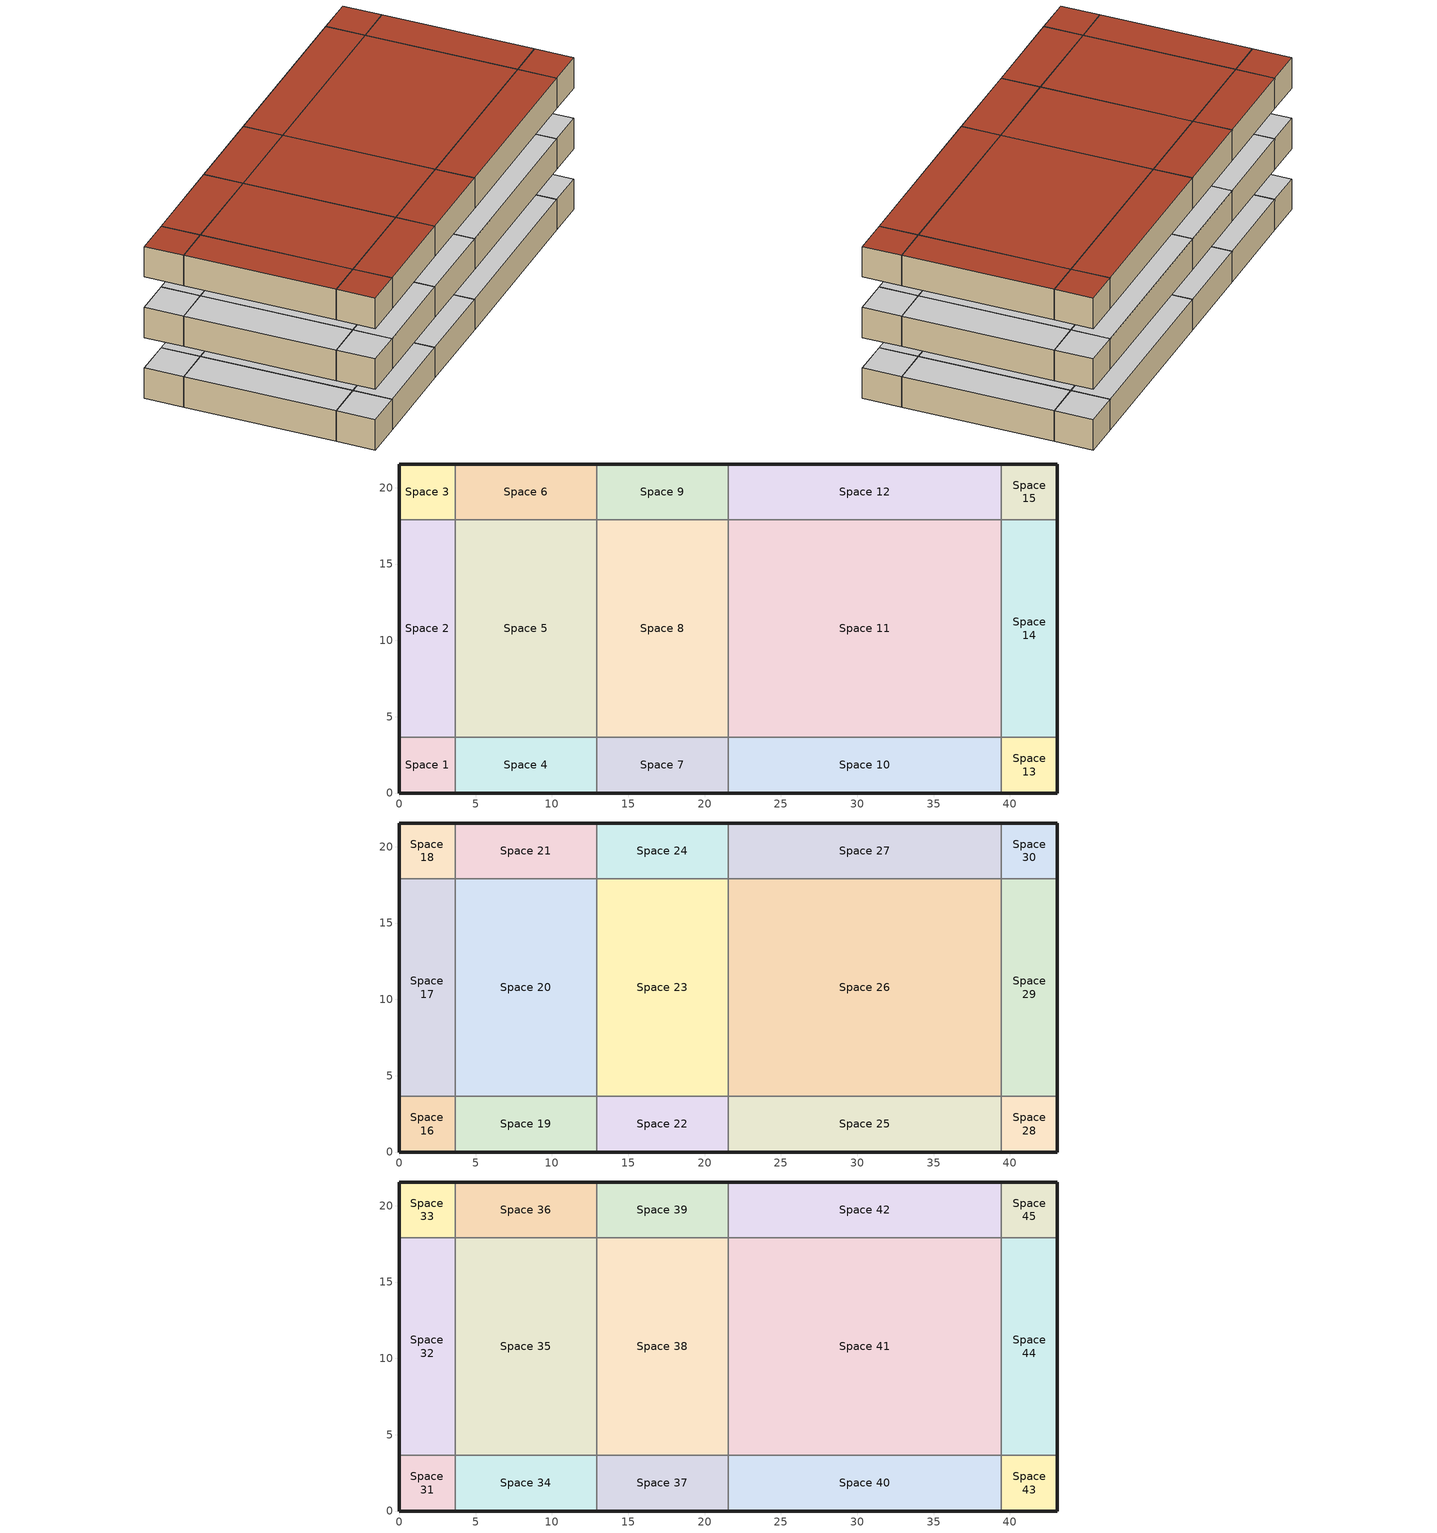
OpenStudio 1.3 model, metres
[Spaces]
Space 1
 floor ground: 0,0 0,3.66 3.66,3.66 3.66,0 z0
 wall outside: 0,3.66 0,0 3.66,0 z0:3.05
 wall to Space 2: 3.66,3.66 0,3.66 z0:3.05
 wall to Space 4: 3.66,0 3.66,3.66 z0:3.05
 ceiling adiabatic (ASHRAE 189.1-2009 ExtRoof IEAD ClimateZone 2-5): 3.66,0 3.66,3.66 0,3.66 0,0 z3.05
Space 2
 floor ground: 0,3.66 0,17.9 3.66,17.9 3.66,3.66 z0
 wall outside: 0,17.9 0,3.66 z0:3.05
 wall to Space 3: 3.66,17.9 0,17.9 z0:3.05
 wall to Space 5: 3.66,3.66 3.66,17.9 z0:3.05
 ceiling adiabatic (ASHRAE 189.1-2009 ExtRoof IEAD ClimateZone 2-5): 3.66,3.66 3.66,17.9 0,17.9 0,3.66 z3.05
Space 3
 floor ground: 0,17.9 0,21.55 3.66,21.55 3.66,17.9 z0
 wall outside: 3.66,21.55 0,21.55 0,17.9 z0:3.05
 wall to Space 6: 3.66,17.9 3.66,21.55 z0:3.05
 ceiling adiabatic (ASHRAE 189.1-2009 ExtRoof IEAD ClimateZone 2-5): 3.66,17.9 3.66,21.55 0,21.55 0,17.9 z3.05
Space 4
 floor ground: 3.66,0 3.66,3.66 12.93,3.66 12.93,0 z0
 wall outside: 3.66,0 12.93,0 z0:3.05
 wall to Space 5: 12.93,3.66 3.66,3.66 z0:3.05
 wall to Space 7: 12.93,0 12.93,3.66 z0:3.05
 ceiling adiabatic (ASHRAE 189.1-2009 ExtRoof IEAD ClimateZone 2-5): 12.93,0 12.93,3.66 3.66,3.66 3.66,0 z3.05
Space 5
 floor ground: 3.66,3.66 3.66,17.9 12.93,17.9 12.93,3.66 z0
 wall to Space 6: 12.93,17.9 3.66,17.9 z0:3.05
 wall to Space 8: 12.93,3.66 12.93,17.9 z0:3.05
 ceiling adiabatic (ASHRAE 189.1-2009 ExtRoof IEAD ClimateZone 2-5): 12.93,3.66 12.93,17.9 3.66,17.9 3.66,3.66 z3.05
Space 6
 floor ground: 3.66,17.9 3.66,21.55 12.93,21.55 12.93,17.9 z0
 wall outside: 12.93,21.55 3.66,21.55 z0:3.05
 wall to Space 9: 12.93,17.9 12.93,21.55 z0:3.05
 ceiling adiabatic (ASHRAE 189.1-2009 ExtRoof IEAD ClimateZone 2-5): 12.93,17.9 12.93,21.55 3.66,21.55 3.66,17.9 z3.05
Space 7
 floor ground: 12.93,0 12.93,3.66 21.55,3.66 21.55,0 z0
 wall outside: 12.93,0 21.55,0 z0:3.05
 wall to Space 8: 21.55,3.66 12.93,3.66 z0:3.05
 wall to Space 10: 21.55,0 21.55,3.66 z0:3.05
 ceiling adiabatic (ASHRAE 189.1-2009 ExtRoof IEAD ClimateZone 2-5): 21.55,0 21.55,3.66 12.93,3.66 12.93,0 z3.05
Space 8
 floor ground: 12.93,3.66 12.93,17.9 21.55,17.9 21.55,3.66 z0
 wall to Space 9: 21.55,17.9 12.93,17.9 z0:3.05
 wall to Space 11: 21.55,3.66 21.55,17.9 z0:3.05
 ceiling adiabatic (ASHRAE 189.1-2009 ExtRoof IEAD ClimateZone 2-5): 21.55,3.66 21.55,17.9 12.93,17.9 12.93,3.66 z3.05
Space 9
 floor ground: 12.93,17.9 12.93,21.55 21.55,21.55 21.55,17.9 z0
 wall outside: 21.55,21.55 12.93,21.55 z0:3.05
 wall to Space 12: 21.55,17.9 21.55,21.55 z0:3.05
 ceiling adiabatic (ASHRAE 189.1-2009 ExtRoof IEAD ClimateZone 2-5): 21.55,17.9 21.55,21.55 12.93,21.55 12.93,17.9 z3.05
Space 10
 floor ground: 21.55,0 21.55,3.66 39.45,3.66 39.45,0 z0
 wall outside: 21.55,0 39.45,0 z0:3.05
 wall to Space 11: 39.45,3.66 21.55,3.66 z0:3.05
 wall to Space 13: 39.45,0 39.45,3.66 z0:3.05
 ceiling adiabatic (ASHRAE 189.1-2009 ExtRoof IEAD ClimateZone 2-5): 39.45,0 39.45,3.66 21.55,3.66 21.55,0 z3.05
Space 11
 floor ground: 21.55,3.66 21.55,17.9 39.45,17.9 39.45,3.66 z0
 wall to Space 12: 39.45,17.9 21.55,17.9 z0:3.05
 wall to Space 14: 39.45,3.66 39.45,17.9 z0:3.05
 ceiling adiabatic (ASHRAE 189.1-2009 ExtRoof IEAD ClimateZone 2-5): 39.45,3.66 39.45,17.9 21.55,17.9 21.55,3.66 z3.05
Space 12
 floor ground: 21.55,17.9 21.55,21.55 39.45,21.55 39.45,17.9 z0
 wall outside: 39.45,21.55 21.55,21.55 z0:3.05
 wall to Space 15: 39.45,17.9 39.45,21.55 z0:3.05
 ceiling adiabatic (ASHRAE 189.1-2009 ExtRoof IEAD ClimateZone 2-5): 39.45,17.9 39.45,21.55 21.55,21.55 21.55,17.9 z3.05
Space 13
 floor ground: 39.45,0 39.45,3.66 43.11,3.66 43.11,0 z0
 wall outside: 39.45,0 43.11,0 43.11,3.66 z0:3.05
 wall to Space 14: 43.11,3.66 39.45,3.66 z0:3.05
 ceiling adiabatic (ASHRAE 189.1-2009 ExtRoof IEAD ClimateZone 2-5): 43.11,0 43.11,3.66 39.45,3.66 39.45,0 z3.05
Space 14
 floor ground: 39.45,3.66 39.45,17.9 43.11,17.9 43.11,3.66 z0
 wall outside: 43.11,3.66 43.11,17.9 z0:3.05
 wall to Space 15: 43.11,17.9 39.45,17.9 z0:3.05
 ceiling adiabatic (ASHRAE 189.1-2009 ExtRoof IEAD ClimateZone 2-5): 43.11,3.66 43.11,17.9 39.45,17.9 39.45,3.66 z3.05
Space 15
 floor ground: 39.45,17.9 39.45,21.55 43.11,21.55 43.11,17.9 z0
 wall outside: 43.11,17.9 43.11,21.55 39.45,21.55 z0:3.05
 ceiling adiabatic (ASHRAE 189.1-2009 ExtRoof IEAD ClimateZone 2-5): 43.11,17.9 43.11,21.55 39.45,21.55 39.45,17.9 z3.05
Space 16
 floor adiabatic (ExtSlabCarpet 4in ClimateZone 1-8): 0,0 0,3.66 3.66,3.66 3.66,0 z6.1
 wall outside: 0,3.66 0,0 3.66,0 z6.1:9.14
 wall to Space 17: 3.66,3.66 0,3.66 z6.1:9.14
 wall to Space 19: 3.66,0 3.66,3.66 z6.1:9.14
 ceiling adiabatic (ASHRAE 189.1-2009 ExtRoof IEAD ClimateZone 2-5): 3.66,0 3.66,3.66 0,3.66 0,0 z9.14
Space 17
 floor adiabatic (ExtSlabCarpet 4in ClimateZone 1-8): 0,3.66 0,17.9 3.66,17.9 3.66,3.66 z6.1
 wall outside: 0,17.9 0,3.66 z6.1:9.14
 wall to Space 18: 3.66,17.9 0,17.9 z6.1:9.14
 wall to Space 20: 3.66,3.66 3.66,17.9 z6.1:9.14
 ceiling adiabatic (ASHRAE 189.1-2009 ExtRoof IEAD ClimateZone 2-5): 3.66,3.66 3.66,17.9 0,17.9 0,3.66 z9.14
Space 18
 floor adiabatic (ExtSlabCarpet 4in ClimateZone 1-8): 0,17.9 0,21.55 3.66,21.55 3.66,17.9 z6.1
 wall outside: 3.66,21.55 0,21.55 0,17.9 z6.1:9.14
 wall to Space 21: 3.66,17.9 3.66,21.55 z6.1:9.14
 ceiling adiabatic (ASHRAE 189.1-2009 ExtRoof IEAD ClimateZone 2-5): 3.66,17.9 3.66,21.55 0,21.55 0,17.9 z9.14
Space 19
 floor adiabatic (ExtSlabCarpet 4in ClimateZone 1-8): 3.66,0 3.66,3.66 12.93,3.66 12.93,0 z6.1
 wall outside: 3.66,0 12.93,0 z6.1:9.14
 wall to Space 20: 12.93,3.66 3.66,3.66 z6.1:9.14
 wall to Space 22: 12.93,0 12.93,3.66 z6.1:9.14
 ceiling adiabatic (ASHRAE 189.1-2009 ExtRoof IEAD ClimateZone 2-5): 12.93,0 12.93,3.66 3.66,3.66 3.66,0 z9.14
Space 20
 floor adiabatic (ExtSlabCarpet 4in ClimateZone 1-8): 3.66,3.66 3.66,17.9 12.93,17.9 12.93,3.66 z6.1
 wall to Space 21: 12.93,17.9 3.66,17.9 z6.1:9.14
 wall to Space 23: 12.93,3.66 12.93,17.9 z6.1:9.14
 ceiling adiabatic (ASHRAE 189.1-2009 ExtRoof IEAD ClimateZone 2-5): 12.93,3.66 12.93,17.9 3.66,17.9 3.66,3.66 z9.14
Space 21
 floor adiabatic (ExtSlabCarpet 4in ClimateZone 1-8): 3.66,17.9 3.66,21.55 12.93,21.55 12.93,17.9 z6.1
 wall outside: 12.93,21.55 3.66,21.55 z6.1:9.14
 wall to Space 24: 12.93,17.9 12.93,21.55 z6.1:9.14
 ceiling adiabatic (ASHRAE 189.1-2009 ExtRoof IEAD ClimateZone 2-5): 12.93,17.9 12.93,21.55 3.66,21.55 3.66,17.9 z9.14
Space 22
 floor adiabatic (ExtSlabCarpet 4in ClimateZone 1-8): 12.93,0 12.93,3.66 21.55,3.66 21.55,0 z6.1
 wall outside: 12.93,0 21.55,0 z6.1:9.14
 wall to Space 23: 21.55,3.66 12.93,3.66 z6.1:9.14
 wall to Space 25: 21.55,0 21.55,3.66 z6.1:9.14
 ceiling adiabatic (ASHRAE 189.1-2009 ExtRoof IEAD ClimateZone 2-5): 21.55,0 21.55,3.66 12.93,3.66 12.93,0 z9.14
Space 23
 floor adiabatic (ExtSlabCarpet 4in ClimateZone 1-8): 12.93,3.66 12.93,17.9 21.55,17.9 21.55,3.66 z6.1
 wall to Space 24: 21.55,17.9 12.93,17.9 z6.1:9.14
 wall to Space 26: 21.55,3.66 21.55,17.9 z6.1:9.14
 ceiling adiabatic (ASHRAE 189.1-2009 ExtRoof IEAD ClimateZone 2-5): 21.55,3.66 21.55,17.9 12.93,17.9 12.93,3.66 z9.14
Space 24
 floor adiabatic (ExtSlabCarpet 4in ClimateZone 1-8): 12.93,17.9 12.93,21.55 21.55,21.55 21.55,17.9 z6.1
 wall outside: 21.55,21.55 12.93,21.55 z6.1:9.14
 wall to Space 27: 21.55,17.9 21.55,21.55 z6.1:9.14
 ceiling adiabatic (ASHRAE 189.1-2009 ExtRoof IEAD ClimateZone 2-5): 21.55,17.9 21.55,21.55 12.93,21.55 12.93,17.9 z9.14
Space 25
 floor adiabatic (ExtSlabCarpet 4in ClimateZone 1-8): 21.55,0 21.55,3.66 39.45,3.66 39.45,0 z6.1
 wall outside: 21.55,0 39.45,0 z6.1:9.14
 wall to Space 26: 39.45,3.66 21.55,3.66 z6.1:9.14
 wall to Space 28: 39.45,0 39.45,3.66 z6.1:9.14
 ceiling adiabatic (ASHRAE 189.1-2009 ExtRoof IEAD ClimateZone 2-5): 39.45,0 39.45,3.66 21.55,3.66 21.55,0 z9.14
Space 26
 floor adiabatic (ExtSlabCarpet 4in ClimateZone 1-8): 21.55,3.66 21.55,17.9 39.45,17.9 39.45,3.66 z6.1
 wall to Space 27: 39.45,17.9 21.55,17.9 z6.1:9.14
 wall to Space 29: 39.45,3.66 39.45,17.9 z6.1:9.14
 ceiling adiabatic (ASHRAE 189.1-2009 ExtRoof IEAD ClimateZone 2-5): 39.45,3.66 39.45,17.9 21.55,17.9 21.55,3.66 z9.14
Space 27
 floor adiabatic (ExtSlabCarpet 4in ClimateZone 1-8): 21.55,17.9 21.55,21.55 39.45,21.55 39.45,17.9 z6.1
 wall outside: 39.45,21.55 21.55,21.55 z6.1:9.14
 wall to Space 30: 39.45,17.9 39.45,21.55 z6.1:9.14
 ceiling adiabatic (ASHRAE 189.1-2009 ExtRoof IEAD ClimateZone 2-5): 39.45,17.9 39.45,21.55 21.55,21.55 21.55,17.9 z9.14
Space 28
 floor adiabatic (ExtSlabCarpet 4in ClimateZone 1-8): 39.45,0 39.45,3.66 43.11,3.66 43.11,0 z6.1
 wall outside: 39.45,0 43.11,0 43.11,3.66 z6.1:9.14
 wall to Space 29: 43.11,3.66 39.45,3.66 z6.1:9.14
 ceiling adiabatic (ASHRAE 189.1-2009 ExtRoof IEAD ClimateZone 2-5): 43.11,0 43.11,3.66 39.45,3.66 39.45,0 z9.14
Space 29
 floor adiabatic (ExtSlabCarpet 4in ClimateZone 1-8): 39.45,3.66 39.45,17.9 43.11,17.9 43.11,3.66 z6.1
 wall outside: 43.11,3.66 43.11,17.9 z6.1:9.14
 wall to Space 30: 43.11,17.9 39.45,17.9 z6.1:9.14
 ceiling adiabatic (ASHRAE 189.1-2009 ExtRoof IEAD ClimateZone 2-5): 43.11,3.66 43.11,17.9 39.45,17.9 39.45,3.66 z9.14
Space 30
 floor adiabatic (ExtSlabCarpet 4in ClimateZone 1-8): 39.45,17.9 39.45,21.55 43.11,21.55 43.11,17.9 z6.1
 wall outside: 43.11,17.9 43.11,21.55 39.45,21.55 z6.1:9.14
 ceiling adiabatic (ASHRAE 189.1-2009 ExtRoof IEAD ClimateZone 2-5): 43.11,17.9 43.11,21.55 39.45,21.55 39.45,17.9 z9.14
Space 31
 floor adiabatic (ExtSlabCarpet 4in ClimateZone 1-8): 0,0 0,3.66 3.66,3.66 3.66,0 z12.19
 wall outside: 0,3.66 0,0 3.66,0 z12.19:15.24
 wall to Space 32: 3.66,3.66 0,3.66 z12.19:15.24
 wall to Space 34: 3.66,0 3.66,3.66 z12.19:15.24
 roof outside: 3.66,0 3.66,3.66 0,3.66 0,0 z15.24
Space 32
 floor adiabatic (ExtSlabCarpet 4in ClimateZone 1-8): 0,3.66 0,17.9 3.66,17.9 3.66,3.66 z12.19
 wall outside: 0,17.9 0,3.66 z12.19:15.24
 wall to Space 33: 3.66,17.9 0,17.9 z12.19:15.24
 wall to Space 35: 3.66,3.66 3.66,17.9 z12.19:15.24
 roof outside: 3.66,3.66 3.66,17.9 0,17.9 0,3.66 z15.24
Space 33
 floor adiabatic (ExtSlabCarpet 4in ClimateZone 1-8): 0,17.9 0,21.55 3.66,21.55 3.66,17.9 z12.19
 wall outside: 3.66,21.55 0,21.55 0,17.9 z12.19:15.24
 wall to Space 36: 3.66,17.9 3.66,21.55 z12.19:15.24
 roof outside: 3.66,17.9 3.66,21.55 0,21.55 0,17.9 z15.24
Space 34
 floor adiabatic (ExtSlabCarpet 4in ClimateZone 1-8): 3.66,0 3.66,3.66 12.93,3.66 12.93,0 z12.19
 wall outside: 3.66,0 12.93,0 z12.19:15.24
 wall to Space 35: 12.93,3.66 3.66,3.66 z12.19:15.24
 wall to Space 37: 12.93,0 12.93,3.66 z12.19:15.24
 roof outside: 12.93,0 12.93,3.66 3.66,3.66 3.66,0 z15.24
Space 35
 floor adiabatic (ExtSlabCarpet 4in ClimateZone 1-8): 3.66,3.66 3.66,17.9 12.93,17.9 12.93,3.66 z12.19
 wall to Space 36: 12.93,17.9 3.66,17.9 z12.19:15.24
 wall to Space 38: 12.93,3.66 12.93,17.9 z12.19:15.24
 roof outside: 12.93,3.66 12.93,17.9 3.66,17.9 3.66,3.66 z15.24
Space 36
 floor adiabatic (ExtSlabCarpet 4in ClimateZone 1-8): 3.66,17.9 3.66,21.55 12.93,21.55 12.93,17.9 z12.19
 wall outside: 12.93,21.55 3.66,21.55 z12.19:15.24
 wall to Space 39: 12.93,17.9 12.93,21.55 z12.19:15.24
 roof outside: 12.93,17.9 12.93,21.55 3.66,21.55 3.66,17.9 z15.24
Space 37
 floor adiabatic (ExtSlabCarpet 4in ClimateZone 1-8): 12.93,0 12.93,3.66 21.55,3.66 21.55,0 z12.19
 wall outside: 12.93,0 21.55,0 z12.19:15.24
 wall to Space 38: 21.55,3.66 12.93,3.66 z12.19:15.24
 wall to Space 40: 21.55,0 21.55,3.66 z12.19:15.24
 roof outside: 21.55,0 21.55,3.66 12.93,3.66 12.93,0 z15.24
Space 38
 floor adiabatic (ExtSlabCarpet 4in ClimateZone 1-8): 12.93,3.66 12.93,17.9 21.55,17.9 21.55,3.66 z12.19
 wall to Space 39: 21.55,17.9 12.93,17.9 z12.19:15.24
 wall to Space 41: 21.55,3.66 21.55,17.9 z12.19:15.24
 roof outside: 21.55,3.66 21.55,17.9 12.93,17.9 12.93,3.66 z15.24
Space 39
 floor adiabatic (ExtSlabCarpet 4in ClimateZone 1-8): 12.93,17.9 12.93,21.55 21.55,21.55 21.55,17.9 z12.19
 wall outside: 21.55,21.55 12.93,21.55 z12.19:15.24
 wall to Space 42: 21.55,17.9 21.55,21.55 z12.19:15.24
 roof outside: 21.55,17.9 21.55,21.55 12.93,21.55 12.93,17.9 z15.24
Space 40
 floor adiabatic (ExtSlabCarpet 4in ClimateZone 1-8): 21.55,0 21.55,3.66 39.45,3.66 39.45,0 z12.19
 wall outside: 21.55,0 39.45,0 z12.19:15.24
 wall to Space 41: 39.45,3.66 21.55,3.66 z12.19:15.24
 wall to Space 43: 39.45,0 39.45,3.66 z12.19:15.24
 roof outside: 39.45,0 39.45,3.66 21.55,3.66 21.55,0 z15.24
Space 41
 floor adiabatic (ExtSlabCarpet 4in ClimateZone 1-8): 21.55,3.66 21.55,17.9 39.45,17.9 39.45,3.66 z12.19
 wall to Space 42: 39.45,17.9 21.55,17.9 z12.19:15.24
 wall to Space 44: 39.45,3.66 39.45,17.9 z12.19:15.24
 roof outside: 39.45,3.66 39.45,17.9 21.55,17.9 21.55,3.66 z15.24
Space 42
 floor adiabatic (ExtSlabCarpet 4in ClimateZone 1-8): 21.55,17.9 21.55,21.55 39.45,21.55 39.45,17.9 z12.19
 wall outside: 39.45,21.55 21.55,21.55 z12.19:15.24
 wall to Space 45: 39.45,17.9 39.45,21.55 z12.19:15.24
 roof outside: 39.45,17.9 39.45,21.55 21.55,21.55 21.55,17.9 z15.24
Space 43
 floor adiabatic (ExtSlabCarpet 4in ClimateZone 1-8): 39.45,0 39.45,3.66 43.11,3.66 43.11,0 z12.19
 wall outside: 39.45,0 43.11,0 43.11,3.66 z12.19:15.24
 wall to Space 44: 43.11,3.66 39.45,3.66 z12.19:15.24
 roof outside: 43.11,0 43.11,3.66 39.45,3.66 39.45,0 z15.24
Space 44
 floor adiabatic (ExtSlabCarpet 4in ClimateZone 1-8): 39.45,3.66 39.45,17.9 43.11,17.9 43.11,3.66 z12.19
 wall outside: 43.11,3.66 43.11,17.9 z12.19:15.24
 wall to Space 45: 43.11,17.9 39.45,17.9 z12.19:15.24
 roof outside: 43.11,3.66 43.11,17.9 39.45,17.9 39.45,3.66 z15.24
Space 45
 floor adiabatic (ExtSlabCarpet 4in ClimateZone 1-8): 39.45,17.9 39.45,21.55 43.11,21.55 43.11,17.9 z12.19
 wall outside: 43.11,17.9 43.11,21.55 39.45,21.55 z12.19:15.24
 roof outside: 43.11,17.9 43.11,21.55 39.45,21.55 39.45,17.9 z15.24
[Building]
Building 1: Space Type=189.1-2009 - Office - OpenOffice - CZ4-8; Default Construction Set=189.1-2009 - CZ5 - Office
[Construction]
ASHRAE 189.1-2009 ExtRoof IEAD ClimateZone 2-5: Roof Membrane, Roof Insulation [21], Metal Decking
ASHRAE 189.1-2009 ExtWall Mass ClimateZone 5: 1IN Stucco, 8IN Concrete HW, Wall Insulation [40], 1/2IN Gypsum
ASHRAE 189.1-2009 ExtWindow ClimateZone 4-5: Theoretical Glass [207]
ExtSlabCarpet 4in ClimateZone 1-8: MAT-CC05 4 HW CONCRETE, CP02 CARPET PAD
Exterior Door: F08 Metal surface, I01 25mm insulation board
Interior Ceiling: M11 100mm lightweight concrete, F05 Ceiling air space resistance, F16 Acoustic tile
Interior Door; Interior Partition: G05 25mm wood
Interior Floor: F16 Acoustic tile, F05 Ceiling air space resistance, M11 100mm lightweight concrete
Interior Wall: G01a 19mm gypsum board, F04 Wall air space resistance, G01a 19mm gypsum board
Interior Window: Clear 3mm
[Material] Thermal Absorptance=0.9
Name | Roughness | Thickness {m} | Conductivity {W/m-K} | Density {kg/m3} | Specific Heat {J/kg-K} | Solar Absorptance | Visible Absorptance
1/2IN Gypsum | Smooth | 0.0127 | 0.16 | 784.9 | 830 | 0.92 | 0.92
Roof Membrane | VeryRough | 0.0095 | 0.16 | 1121.29 | 1460 | 0.7 | 0.7
Metal Decking | MediumSmooth | 0.0015 | 45.006 | 7680 | 418.4 | 0.7 | 0.3
Roof Insulation [21] | MediumRough | 0.2105 | 0.049 | 265 | 836.8 | 0.7 | 0.7
1IN Stucco | Smooth | 0.0253 | 0.6918 | 1858 | 837 | 0.92 | 0.92
8IN Concrete HW | MediumRough | 0.2033 | 1.7296 | 2243 | 837 | 0.65 | 0.65
Wall Insulation [40] | MediumRough | 0.0794 | 0.0432 | 91 | 837 | 0.5 | 0.5
MAT-CC05 4 HW CONCRETE | Rough | 0.1016 | 1.311 | 2240 | 836.8 | 0.7 | 0.7
F08 Metal surface | Smooth | 0.0008 | 45.28 | 7824 | 500 | 0.7 | 0.7
I01 25mm insulation board | MediumRough | 0.0254 | 0.03 | 43 | 1210 | 0.7 | 0.7
M11 100mm lightweight concrete | MediumRough | 0.1016 | 0.53 | 1280 | 840 | 0.7 | 0.7
F16 Acoustic tile | MediumSmooth | 0.0191 | 0.06 | 368 | 590 | 0.7 | 0.7
G05 25mm wood | MediumSmooth | 0.0254 | 0.15 | 608 | 1630 | 0.7 | 0.7
G01a 19mm gypsum board | MediumSmooth | 0.019 | 0.16 | 800 | 1090 | 0.7 | 0.7
[Material:NoMass]
CP02 CARPET PAD: Roughness=Smooth; Thermal Resistance {m2-K/W}=0.1; Thermal Absorptance=0.9; Solar Absorptance=0.7; Visible Absorptance=0.8
[WindowMaterial:Glazing] Optical Data Type=SpectralAverage; Thickness {m}=0.003; Back Side Solar Reflectance at Normal Incidence=0; Back Side Visible Reflectance at Normal Incidence=0; Infrared Transmittance at Normal Incidence=0; Dirt Correction Factor for Solar and Visible Transmittance=1; Solar Diffusing=Yes
Name | Solar Transmittance at Normal Incidence | Front Side Solar Reflectance at Normal Incidence | Visible Transmittance at Normal Incidence | Front Side Visible Reflectance at Normal Incidence | Front Side Infrared Hemispherical Emissivity | Back Side Infrared Hemispherical Emissivity | Conductivity {W/m-K}
Theoretical Glass [207] | 0.3311 | 0.6189 | 0.44 | 0.51 | 0.9 | 0.9 | 0.0133
Clear 3mm | 0.837 | 0.075 | 0.898 | 0.081 | 0.84 | 0.84 | 0.9
[Material:AirGap]
Name | Thermal Resistance {m2-K/W}
F05 Ceiling air space resistance | 0.18
F04 Wall air space resistance | 0.15
[DefaultConstructionSet]
189.1-2009 - CZ5 - Office: Default Exterior Surface Constructions=Default Surface Constructions 13; Default Interior Surface Constructions=Default Surface Constructions 14; Default Ground Contact Surface Constructions=Default Surface Constructions 15; Default Exterior SubSurface Constructions=Default Sub Surface Constructions 9; Default Interior SubSurface Constructions=Default Sub Surface Constructions 10; Interior Partition Construction=Interior Partition
[DefaultSurfaceConstructions]
Name | Floor Construction | Wall Construction | Roof Ceiling Construction
Default Surface Constructions 13 | ExtSlabCarpet 4in ClimateZone 1-8 | ASHRAE 189.1-2009 ExtWall Mass ClimateZone 5 | ASHRAE 189.1-2009 ExtRoof IEAD ClimateZone 2-5
Default Surface Constructions 14 | Interior Floor | Interior Wall | Interior Ceiling
Default Surface Constructions 15 | ExtSlabCarpet 4in ClimateZone 1-8 | ExtSlabCarpet 4in ClimateZone 1-8 | ExtSlabCarpet 4in ClimateZone 1-8
[DefaultSubSurfaceConstructions]
Name | Fixed Window Construction | Operable Window Construction | Door Construction | Tubular Daylight Dome Construction | Tubular Daylight Diffuser Construction
Default Sub Surface Constructions 9 | ASHRAE 189.1-2009 ExtWindow ClimateZone 4-5 | ASHRAE 189.1-2009 ExtWindow ClimateZone 4-5 | Exterior Door | Interior Window | Interior Window
Default Sub Surface Constructions 10 | Interior Window | Interior Window | Interior Door
[SpaceType] Standards Building Type=Office
Name | Default Schedule Set | Design Specification Outdoor Air Object | Standards Space Type
189.1-2009 - Office - ClosedOffice - CZ1-3 | 189.1-2009 - Office - ClosedOffice - CZ1-3 Schedule Set | 189.1-2009 - Office - ClosedOffice - CZ1-3 Ventilation | ClosedOffice
189.1-2009 - Office - Conference - CZ1-3 | 189.1-2009 - Office - Conference - CZ1-3 Schedule Set | 189.1-2009 - Office - Conference - CZ1-3 Ventilation | Conference
189.1-2009 - Office - Corridor - CZ1-3 | 189.1-2009 - Office - Corridor - CZ1-3 Schedule Set | 189.1-2009 - Office - Corridor - CZ1-3 Ventilation | Corridor
189.1-2009 - Office - OpenOffice - CZ4-8 | 189.1-2009 - Office - OpenOffice - CZ4-8 Schedule Set | 189.1-2009 - Office - OpenOffice - CZ4-8 Ventilation | OpenOffice
[DefaultScheduleSet] People Activity Level Schedule=Office Activity; Lighting Schedule=Office Bldg Light; Electric Equipment Schedule=Office Bldg Equip; Infiltration Schedule=Office Infil Quarter On
Name | Number of People Schedule
189.1-2009 - Office - ClosedOffice - CZ1-3 Schedule Set; 189.1-2009 - Office - Corridor - CZ1-3 Schedule Set; 189.1-2009 - Office - OpenOffice - CZ4-8 Schedule Set | Office Work Occ
189.1-2009 - Office - Conference - CZ1-3 Schedule Set | Office Misc Occ
[Lights:Definition] Design Level Calculation Method=Watts/Area
Name | Watts per Space Floor Area {W/m2}
189.1-2009 - Office - ClosedOffice - CZ1-3 Lights Definition; 189.1-2009 - Office - OpenOffice - CZ4-8 Lights Definition | 10.6563
189.1-2009 - Office - Conference - CZ1-3 Lights Definition | 12.5938
189.1-2009 - Office - Corridor - CZ1-3 Lights Definition | 4.84376
[Lights]
Name | Lights Definition | Space or SpaceType
189.1-2009 - Office - ClosedOffice - CZ1-3 Lights | 189.1-2009 - Office - ClosedOffice - CZ1-3 Lights Definition | 189.1-2009 - Office - ClosedOffice - CZ1-3
189.1-2009 - Office - Conference - CZ1-3 Lights | 189.1-2009 - Office - Conference - CZ1-3 Lights Definition | 189.1-2009 - Office - Conference - CZ1-3
189.1-2009 - Office - Corridor - CZ1-3 Lights | 189.1-2009 - Office - Corridor - CZ1-3 Lights Definition | 189.1-2009 - Office - Corridor - CZ1-3
189.1-2009 - Office - OpenOffice - CZ4-8 Lights | 189.1-2009 - Office - OpenOffice - CZ4-8 Lights Definition | 189.1-2009 - Office - OpenOffice - CZ4-8
[DesignSpecification:OutdoorAir] Outdoor Air Method=Sum
Name | Outdoor Air Flow per Person {m3/s-person} | Outdoor Air Flow per Floor Area {m3/s-m2}
189.1-2009 - Office - ClosedOffice - CZ1-3 Ventilation; 189.1-2009 - Office - Conference - CZ1-3 Ventilation; 189.1-2009 - Office - OpenOffice - CZ4-8 Ventilation | 0.00943895
189.1-2009 - Office - Corridor - CZ1-3 Ventilation |  | 0.000254
[People:Definition] Number of People Calculation Method=People/Area; Fraction Radiant=0.3
Name | People per Space Floor Area {person/m2}
189.1-2009 - Office - ClosedOffice - CZ1-3 People Definition | 0.0511286
189.1-2009 - Office - Conference - CZ1-3 People Definition | 0.538196
189.1-2009 - Office - Corridor - CZ1-3 People Definition | 0.0107639
189.1-2009 - Office - OpenOffice - CZ4-8 People Definition | 0.0565105
[People]
Name | People Definition | Space or SpaceType
189.1-2009 - Office - ClosedOffice - CZ1-3 People | 189.1-2009 - Office - ClosedOffice - CZ1-3 People Definition | 189.1-2009 - Office - ClosedOffice - CZ1-3
189.1-2009 - Office - Conference - CZ1-3 People | 189.1-2009 - Office - Conference - CZ1-3 People Definition | 189.1-2009 - Office - Conference - CZ1-3
189.1-2009 - Office - Corridor - CZ1-3 People | 189.1-2009 - Office - Corridor - CZ1-3 People Definition | 189.1-2009 - Office - Corridor - CZ1-3
189.1-2009 - Office - OpenOffice - CZ4-8 People | 189.1-2009 - Office - OpenOffice - CZ4-8 People Definition | 189.1-2009 - Office - OpenOffice - CZ4-8
[SpaceInfiltration:DesignFlowRate] Design Flow Rate Calculation Method=Flow/ExteriorArea
Name | Space or SpaceType | Flow per Exterior Surface Area {m3/s-m2}
189.1-2009 - Office - ClosedOffice - CZ1-3 Infiltration | 189.1-2009 - Office - ClosedOffice - CZ1-3 | 0.00030226
189.1-2009 - Office - Conference - CZ1-3 Infiltration | 189.1-2009 - Office - Conference - CZ1-3 | 0.00030226
189.1-2009 - Office - Corridor - CZ1-3 Infiltration | 189.1-2009 - Office - Corridor - CZ1-3 | 0.00030226
189.1-2009 - Office - OpenOffice - CZ4-8 Infiltration | 189.1-2009 - Office - OpenOffice - CZ4-8 | 0.000226568
[ElectricEquipment:Definition] Design Level Calculation Method=Watts/Area
Name | Watts per Space Floor Area {W/m2}
189.1-2009 - Office - ClosedOffice - CZ1-3 Electric Equipment Definition | 6.8889
189.1-2009 - Office - Conference - CZ1-3 Electric Equipment Definition | 3.98265
189.1-2009 - Office - Corridor - CZ1-3 Electric Equipment Definition | 1.72223
189.1-2009 - Office - OpenOffice - CZ4-8 Electric Equipment Definition | 7.64238
[ElectricEquipment]
Name | Electric Equipment Definition | Space or SpaceType
189.1-2009 - Office - ClosedOffice - CZ1-3 Electric Equipment | 189.1-2009 - Office - ClosedOffice - CZ1-3 Electric Equipment Definition | 189.1-2009 - Office - ClosedOffice - CZ1-3
189.1-2009 - Office - Conference - CZ1-3 Electric Equipment | 189.1-2009 - Office - Conference - CZ1-3 Electric Equipment Definition | 189.1-2009 - Office - Conference - CZ1-3
189.1-2009 - Office - Corridor - CZ1-3 Electric Equipment | 189.1-2009 - Office - Corridor - CZ1-3 Electric Equipment Definition | 189.1-2009 - Office - Corridor - CZ1-3
189.1-2009 - Office - OpenOffice - CZ4-8 Electric Equipment | 189.1-2009 - Office - OpenOffice - CZ4-8 Electric Equipment Definition | 189.1-2009 - Office - OpenOffice - CZ4-8
[BuildingStory] Nominal Floor to Floor Height {m}=3.048
Name | Nominal Z Coordinate {m}
Building Story 1 | 0
Building Story 2 | 6.096
Building Story 3 | 12.192
[Space]
Name | Space Type | Building Story | Thermal Zone
Space 1 | 189.1-2009 - Office - Corridor - CZ1-3 | Building Story 1 | Thermal Zone 1
Space 2 | 189.1-2009 - Office - Corridor - CZ1-3 | Building Story 1 | Thermal Zone 2
Space 3 | 189.1-2009 - Office - Corridor - CZ1-3 | Building Story 1 | Thermal Zone 3
Space 4 | 189.1-2009 - Office - Corridor - CZ1-3 | Building Story 1 | Thermal Zone 4
Space 5 | 189.1-2009 - Office - Corridor - CZ1-3 | Building Story 1 | Thermal Zone 5
Space 6 | 189.1-2009 - Office - Corridor - CZ1-3 | Building Story 1 | Thermal Zone 6
Space 7 | 189.1-2009 - Office - Conference - CZ1-3 | Building Story 1 | Thermal Zone 7
Space 8 | 189.1-2009 - Office - Conference - CZ1-3 | Building Story 1 | Thermal Zone 8
Space 9 | 189.1-2009 - Office - Conference - CZ1-3 | Building Story 1 | Thermal Zone 9
Space 10 | 189.1-2009 - Office - ClosedOffice - CZ1-3 | Building Story 1 | Thermal Zone 10
Space 11 | 189.1-2009 - Office - ClosedOffice - CZ1-3 | Building Story 1 | Thermal Zone 11
Space 12 | 189.1-2009 - Office - ClosedOffice - CZ1-3 | Building Story 1 | Thermal Zone 12
Space 13 | 189.1-2009 - Office - ClosedOffice - CZ1-3 | Building Story 1 | Thermal Zone 13
Space 14 | 189.1-2009 - Office - ClosedOffice - CZ1-3 | Building Story 1 | Thermal Zone 14
Space 15 | 189.1-2009 - Office - ClosedOffice - CZ1-3 | Building Story 1 | Thermal Zone 15
Space 16 | 189.1-2009 - Office - Corridor - CZ1-3 | Building Story 2 | Thermal Zone 16
Space 17 | 189.1-2009 - Office - Corridor - CZ1-3 | Building Story 2 | Thermal Zone 17
Space 18 | 189.1-2009 - Office - Corridor - CZ1-3 | Building Story 2 | Thermal Zone 18
Space 19 | 189.1-2009 - Office - Corridor - CZ1-3 | Building Story 2 | Thermal Zone 19
Space 20 | 189.1-2009 - Office - Corridor - CZ1-3 | Building Story 2 | Thermal Zone 20
Space 21 | 189.1-2009 - Office - Corridor - CZ1-3 | Building Story 2 | Thermal Zone 21
Space 22 | 189.1-2009 - Office - Conference - CZ1-3 | Building Story 2 | Thermal Zone 22
Space 23 | 189.1-2009 - Office - Conference - CZ1-3 | Building Story 2 | Thermal Zone 23
Space 24 | 189.1-2009 - Office - Conference - CZ1-3 | Building Story 2 | Thermal Zone 24
Space 25 | 189.1-2009 - Office - ClosedOffice - CZ1-3 | Building Story 2 | Thermal Zone 25
Space 26 | 189.1-2009 - Office - ClosedOffice - CZ1-3 | Building Story 2 | Thermal Zone 26
Space 27 | 189.1-2009 - Office - ClosedOffice - CZ1-3 | Building Story 2 | Thermal Zone 27
Space 28 | 189.1-2009 - Office - ClosedOffice - CZ1-3 | Building Story 2 | Thermal Zone 28
Space 29 | 189.1-2009 - Office - ClosedOffice - CZ1-3 | Building Story 2 | Thermal Zone 29
Space 30 | 189.1-2009 - Office - ClosedOffice - CZ1-3 | Building Story 2 | Thermal Zone 30
Space 31 | 189.1-2009 - Office - Corridor - CZ1-3 | Building Story 3 | Thermal Zone 31
Space 32 | 189.1-2009 - Office - Corridor - CZ1-3 | Building Story 3 | Thermal Zone 32
Space 33 | 189.1-2009 - Office - Corridor - CZ1-3 | Building Story 3 | Thermal Zone 33
Space 34 | 189.1-2009 - Office - Corridor - CZ1-3 | Building Story 3 | Thermal Zone 34
Space 35 | 189.1-2009 - Office - Corridor - CZ1-3 | Building Story 3 | Thermal Zone 35
Space 36 | 189.1-2009 - Office - Corridor - CZ1-3 | Building Story 3 | Thermal Zone 36
Space 37 | 189.1-2009 - Office - Conference - CZ1-3 | Building Story 3 | Thermal Zone 37
Space 38 | 189.1-2009 - Office - Conference - CZ1-3 | Building Story 3 | Thermal Zone 38
Space 39 | 189.1-2009 - Office - Conference - CZ1-3 | Building Story 3 | Thermal Zone 39
Space 40 | 189.1-2009 - Office - ClosedOffice - CZ1-3 | Building Story 3 | Thermal Zone 40
Space 41 | 189.1-2009 - Office - ClosedOffice - CZ1-3 | Building Story 3 | Thermal Zone 41
Space 42 | 189.1-2009 - Office - ClosedOffice - CZ1-3 | Building Story 3 | Thermal Zone 42
Space 43 | 189.1-2009 - Office - ClosedOffice - CZ1-3 | Building Story 3 | Thermal Zone 43
Space 44 | 189.1-2009 - Office - ClosedOffice - CZ1-3 | Building Story 3 | Thermal Zone 44
Space 45 | 189.1-2009 - Office - ClosedOffice - CZ1-3 | Building Story 3 | Thermal Zone 45
[ThermalZone] Use Ideal Air Loads=No
Name | Multiplier
Thermal Zone 1; Thermal Zone 2; Thermal Zone 3; Thermal Zone 4; Thermal Zone 5; Thermal Zone 6; Thermal Zone 7; Thermal Zone 8; Thermal Zone 9; Thermal Zone 10; Thermal Zone 11; Thermal Zone 12; Thermal Zone 13; Thermal Zone 14; Thermal Zone 15; Thermal Zone 31; Thermal Zone 32; Thermal Zone 33; Thermal Zone 34; Thermal Zone 35; Thermal Zone 36; Thermal Zone 37; Thermal Zone 38; Thermal Zone 39; Thermal Zone 40; Thermal Zone 41; Thermal Zone 42; Thermal Zone 43; Thermal Zone 44; Thermal Zone 45 | 1
Thermal Zone 16; Thermal Zone 17; Thermal Zone 18; Thermal Zone 19; Thermal Zone 20; Thermal Zone 21; Thermal Zone 22; Thermal Zone 23; Thermal Zone 24; Thermal Zone 25; Thermal Zone 26; Thermal Zone 27; Thermal Zone 28; Thermal Zone 29; Thermal Zone 30 | 3
[Sizing:Zone] Zone Cooling Design Supply Air Temperature {C}=14; Zone Heating Design Supply Air Temperature {C}=40; Zone Cooling Design Supply Air Humidity Ratio {kg-H2O/kg-air}=0.0085; Zone Heating Design Supply Air Humidity Ratio {kg-H2O/kg-air}=0.008; Cooling Design Air Flow Method=DesignDay; Heating Design Air Flow Method=DesignDay
Thermal Zone 1; Thermal Zone 2; Thermal Zone 3; Thermal Zone 4; Thermal Zone 5; Thermal Zone 6; Thermal Zone 7; Thermal Zone 8; Thermal Zone 9; Thermal Zone 10; Thermal Zone 11; Thermal Zone 12; Thermal Zone 13; Thermal Zone 14; Thermal Zone 15; Thermal Zone 16; Thermal Zone 17; Thermal Zone 18; Thermal Zone 19; Thermal Zone 20; Thermal Zone 21; Thermal Zone 22; Thermal Zone 23; Thermal Zone 24; Thermal Zone 25; Thermal Zone 26; Thermal Zone 27; Thermal Zone 28; Thermal Zone 29; Thermal Zone 30; Thermal Zone 31; Thermal Zone 32; Thermal Zone 33; Thermal Zone 34; Thermal Zone 35; Thermal Zone 36; Thermal Zone 37; Thermal Zone 38; Thermal Zone 39; Thermal Zone 40; Thermal Zone 41; Thermal Zone 42; Thermal Zone 43; Thermal Zone 44; Thermal Zone 45
[Schedule:Ruleset]
Name | Default Day Schedule | Summer Design Day Schedule | Winter Design Day Schedule
Office Bldg Light | Office Bldg Light Default Schedule | Office Bldg Light Summer Design Day | Office Bldg Light Winter Design Day
Office Misc Occ | Office Bldg Occ Default Schedule 1 | Office Bldg Occ Summer Design Day 1 | Office Bldg Occ Winter Design Day 1
Office Activity | Office Activity Default Schedule | Office Activity Summer Design Day | Office Activity Winter Design Day
Office Infil Quarter On | Office Infil Quarter On Default Schedule | Office Infil Quarter On Summer Design Day | Office Infil Quarter On Winter Design Day
Office Bldg Equip | Office Bldg Equip Default Schedule | Office Bldg Equip Summer Design Day | Office Bldg Equip Winter Design Day
Office Work Occ | Office Bldg Occ Default Schedule | Office Bldg Occ Summer Design Day | Office Bldg Occ Winter Design Day
[Schedule:Day]
Office Bldg Light Default Schedule: 5, 0, 0.05, 7, 0, 0.1, 8, 0, 0.3, 17, 0, 0.9, 18, 0, 0.7, 20, 0, 0.5, 22, 0, 0.3, 23, 0, 0.1, 24, 0, 0.05
Office Bldg Light Summer Design Day; Office Infil Quarter On Rule 1 Day Schedule; Office Bldg Equip Summer Design Day: 24, 0, 1
Office Bldg Light Winter Design Day; Office Bldg Occ Winter Design Day 1; Office Bldg Occ Rule 1 Day Schedule 1; Office Bldg Equip Winter Design Day; Office Bldg Occ Winter Design Day; Office Bldg Occ Rule 1 Day Schedule: 24, 0, 0
Office Bldg Light Rule 1 Day Schedule: 24, 0, 0.05
Office Bldg Light Rule 2 Day Schedule: 6, 0, 0.05, 8, 0, 0.1, 14, 0, 0.5, 17, 0, 0.15, 24, 0, 0.05
Office Bldg Occ Default Schedule 1: 6, 0, 0, 7, 0, 0.1, 8, 0, 0.2, 20, 0, 0.4, 22, 0, 0.1, 24, 0, 0.05
Office Bldg Occ Summer Design Day 1; Office Bldg Occ Summer Design Day: 6, 0, 0, 22, 0, 1, 24, 0, 0.05
Office Bldg Occ Rule 2 Day Schedule 1: 6, 0, 0, 8, 0, 0.1, 14, 0, 0.25, 17, 0, 0.1, 24, 0, 0
Office Activity Default Schedule; Office Activity Summer Design Day; Office Activity Winter Design Day: 24, 0, 132
Office Infil Quarter On Default Schedule; Office Infil Quarter On Summer Design Day: 6, 0, 1, 22, 0, 0.25, 24, 0, 1
Office Infil Quarter On Winter Design Day; Office Infil Quarter On Rule 2 Day Schedule: 6, 0, 1, 18, 0, 0.25, 24, 0, 1
Office Bldg Equip Default Schedule: 8, 0, 0.4, 12, 0, 0.9, 13, 0, 0.8, 17, 0, 0.9, 18, 0, 0.8, 20, 0, 0.6, 22, 0, 0.5, 24, 0, 0.4
Office Bldg Equip Rule 1 Day Schedule: 24, 0, 0.3
Office Bldg Equip Rule 2 Day Schedule: 6, 0, 0.3, 8, 0, 0.4, 14, 0, 0.5, 17, 0, 0.35, 24, 0, 0.3
Office Bldg Occ Default Schedule: 6, 0, 0, 7, 0, 0.1, 8, 0, 0.2, 12, 0, 0.85, 13, 0, 0.5, 17, 0, 0.85, 18, 0, 0.7, 20, 0, 0.4, 22, 0, 0.1, 24, 0, 0.05
Office Bldg Occ Rule 2 Day Schedule: 6, 0, 0, 8, 0, 0.1, 14, 0, 0.4, 17, 0, 0.1, 24, 0, 0
[Schedule:Rule] Apply Monday=No; Apply Tuesday=No; Apply Wednesday=No; Apply Thursday=No; Apply Friday=No; Date Specification Type=DateRange; Start Month=1; Start Day=1; End Month=12; End Day=31
Name | Schedule Ruleset | Rule Order | Day Schedule | Apply Sunday | Apply Saturday
Office Bldg Light Rule 1 | Office Bldg Light | 0 | Office Bldg Light Rule 1 Day Schedule | Yes | No
Office Bldg Light Rule 2 | Office Bldg Light | 1 | Office Bldg Light Rule 2 Day Schedule | No | Yes
Office Misc Occ Rule 1 | Office Misc Occ | 0 | Office Bldg Occ Rule 1 Day Schedule 1 | Yes | No
Office Misc Occ Rule 2 | Office Misc Occ | 1 | Office Bldg Occ Rule 2 Day Schedule 1 | No | Yes
Office Infil Quarter On Rule 1 | Office Infil Quarter On | 0 | Office Infil Quarter On Rule 1 Day Schedule | Yes | No
Office Infil Quarter On Rule 2 | Office Infil Quarter On | 1 | Office Infil Quarter On Rule 2 Day Schedule | No | Yes
Office Bldg Equip Rule 1 | Office Bldg Equip | 0 | Office Bldg Equip Rule 1 Day Schedule | Yes | No
Office Bldg Equip Rule 2 | Office Bldg Equip | 1 | Office Bldg Equip Rule 2 Day Schedule | No | Yes
Office Work Occ Rule 1 | Office Work Occ | 0 | Office Bldg Occ Rule 1 Day Schedule | Yes | No
Office Work Occ Rule 2 | Office Work Occ | 1 | Office Bldg Occ Rule 2 Day Schedule | No | Yes
